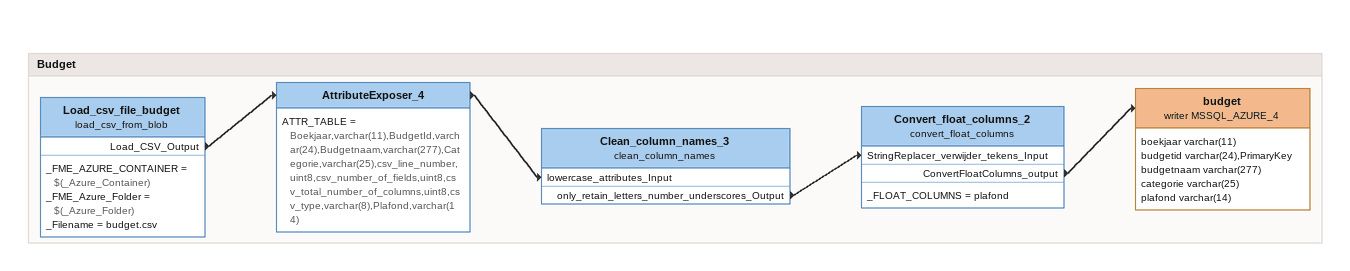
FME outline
Bookmark: Budget
Load_csv_file_budget: load_csv_from_blob
    _FME_AZURE_CONTAINER = $(_Azure_Container)
    _FME_Azure_Folder = $(_Azure_Folder)
    _Filename = budget.csv
    Load_CSV_Output -> AttributeExposer_4
AttributeExposer_4
    ATTR_TABLE = Boekjaar,varchar(11),BudgetId,varchar(24),Budgetnaam,varchar(277),Categorie,varchar(25),csv_line_number,uint8,csv_number_of_fields,uint8,csv_total_number_of_columns,uint8,csv_type,varchar(8),Plafond,varchar(14)
    -> Clean_column_names_3 [lowercase_attributes_Input]
Clean_column_names_3: clean_column_names
    only_retain_letters_number_underscores_Output -> Convert_float_columns_2 [StringReplacer_verwijder_tekens_Input]
Convert_float_columns_2: convert_float_columns
    _FLOAT_COLUMNS = plafond
    ConvertFloatColumns_output -> budget (writer MSSQL_AZURE_4)
budget (writer MSSQL_AZURE_4)
    attributes: boekjaar varchar(11), budgetid varchar(24),PrimaryKey, budgetnaam varchar(277), categorie varchar(25), plafond varchar(14)
